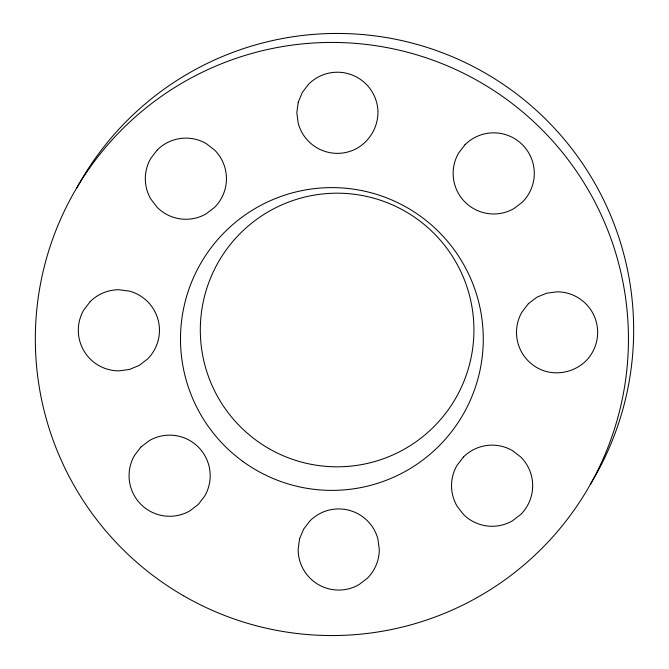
<?xml version="1.0" encoding="UTF-8"?>
<svg xmlns="http://www.w3.org/2000/svg" width="669" height="669" viewBox="0 0 669 669"><rect width="100%" height="100%" fill="white"/><g stroke="black" fill="none" stroke-linecap="round" stroke-linejoin="round"><path stroke-width="1" d="M76.776 187.989A296.551 296.551 0 0 1 485.393 73.18A296.551 296.551 0 0 1 590.267 484.456M298.215 102.29L296.827 112.785L298.215 123.288A40.575 40.575 0 0 0 357.689 147.924C369.94 140.574 377.734 127.077 377.977 112.785A40.575 40.575 0 0 0 308.71 84.102L302.263 92.506L298.215 102.29M299.528 538.988L298.148 549.492A40.575 40.575 0 0 0 359.002 584.622L367.406 578.175A40.575 40.575 0 0 0 379.29 549.492L377.91 538.988A40.575 40.575 0 0 0 310.031 520.8L303.584 529.204L299.528 538.988M157.198 150.007L150.751 158.411A40.575 40.575 0 0 0 150.751 198.977L157.198 207.382A40.575 40.575 0 0 0 206.169 213.829L214.573 207.382A40.575 40.575 0 0 0 214.573 150.007L206.169 143.559A40.575 40.575 0 0 0 157.198 150.007M90.198 301.61L83.75 310.015A40.575 40.575 0 0 0 118.89 370.869L129.393 369.489L139.177 365.433L147.581 358.985A40.575 40.575 0 0 0 129.393 291.107L118.89 289.727A40.575 40.575 0 0 0 90.198 301.61M140.942 447.026L134.494 455.43A40.575 40.575 0 0 0 189.912 510.848L198.317 504.401L204.764 495.997A40.575 40.575 0 0 0 149.346 440.578L140.942 447.026M465.03 144.713L458.583 153.109A40.575 40.575 0 0 0 514.009 208.536L522.405 202.088A40.575 40.575 0 0 0 522.405 144.713A40.575 40.575 0 0 0 465.03 144.713M528.385 303.709L521.937 312.114A40.575 40.575 0 0 0 546.573 371.588C560.43 375.058 575.491 371.019 585.76 361.093A40.575 40.575 0 0 0 557.068 291.826L546.573 293.214L536.789 297.262L528.385 303.709M463.425 457.027L456.977 465.423A40.575 40.575 0 0 0 456.977 505.998L463.425 514.402A40.575 40.575 0 0 0 512.395 520.85L520.8 514.402A40.575 40.575 0 0 0 520.8 457.027L512.395 450.572A40.575 40.575 0 0 0 463.425 457.027M183.607 595.82A296.551 296.551 0 0 0 628.442 338.999A296.551 296.551 0 0 0 183.607 82.17A296.551 296.551 0 0 0 183.607 595.82M242.814 461.409A151.386 151.386 0 0 0 482.433 354.93A151.386 151.386 0 0 0 270.41 200.658A151.386 151.386 0 0 0 242.814 461.409M268.712 448.481A136.81 136.81 0 0 0 473.928 330.001A136.81 136.81 0 0 0 268.712 211.521A136.81 136.81 0 0 0 268.712 448.481"/></g></svg>
